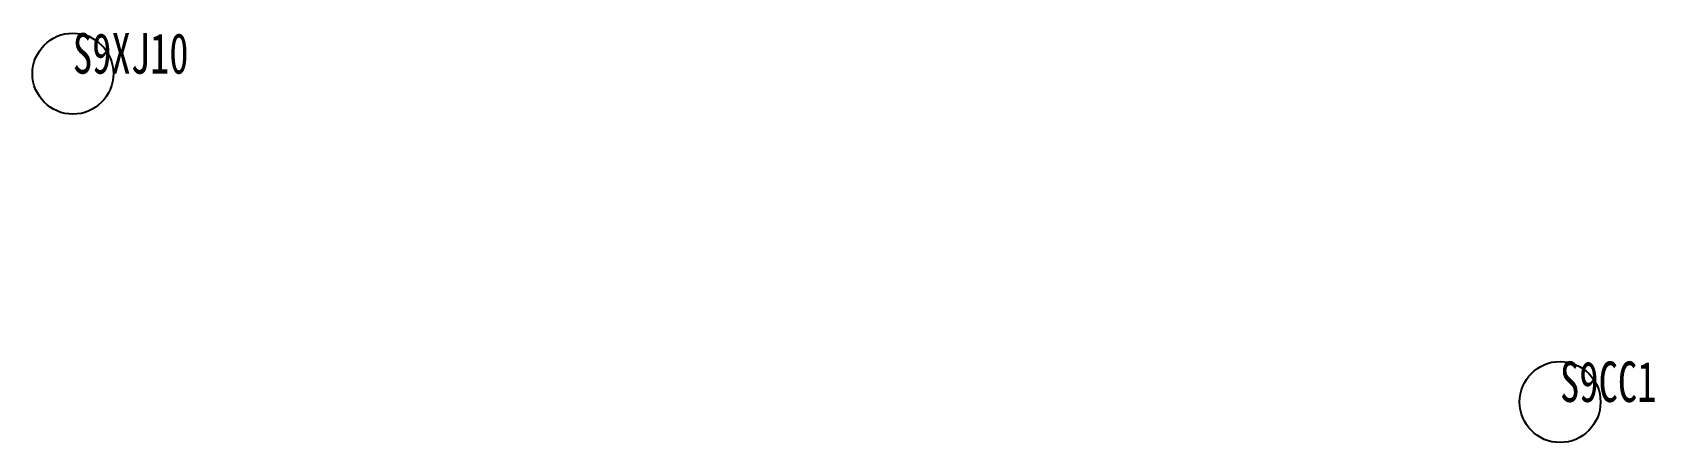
# Model space of a CAD drawing. Header units: millimetres. Extents: x 13532363.9 to 13532444, y 3480624.4 to 3480644.6.
import ezdxf

# ---------------------------------------------------------------- set-up
doc = ezdxf.new("R2010")
doc.units = ezdxf.units.MM
doc.layers.add('Borehole', color=250, linetype='Continuous')
doc.layers.add('Borehole_Text', color=7, linetype='Continuous')
doc.styles.add('LZ_PMT_ZK', font='', dxfattribs={"width": 0.7, "height": 2})
doc.styles.get('LZ_PMT_ZK').set_extended_font_data('FangSong_GB2312')

msp = doc.modelspace()

# ---------------------------------------------------------------- linework, layer by layer
at = {"layer": 'Borehole'}
for centre in [(13532365.855, 3480642.558), (13532439.351, 3480626.351)]:
    msp.add_circle(centre, 2, dxfattribs=at)

# ---------------------------------------------------------------- texts
at = {"layer": 'Borehole_Text', "color": 7, "style": 'LZ_PMT_ZK', "width": 0.7}
for s, p in [('S9XJ10', (13532365.855, 3480642.558)), ('S9CC1', (13532439.351, 3480626.351))]:
    msp.add_text(s, height=2, dxfattribs=at).set_placement(p)

doc.saveas('drawing.dxf')
